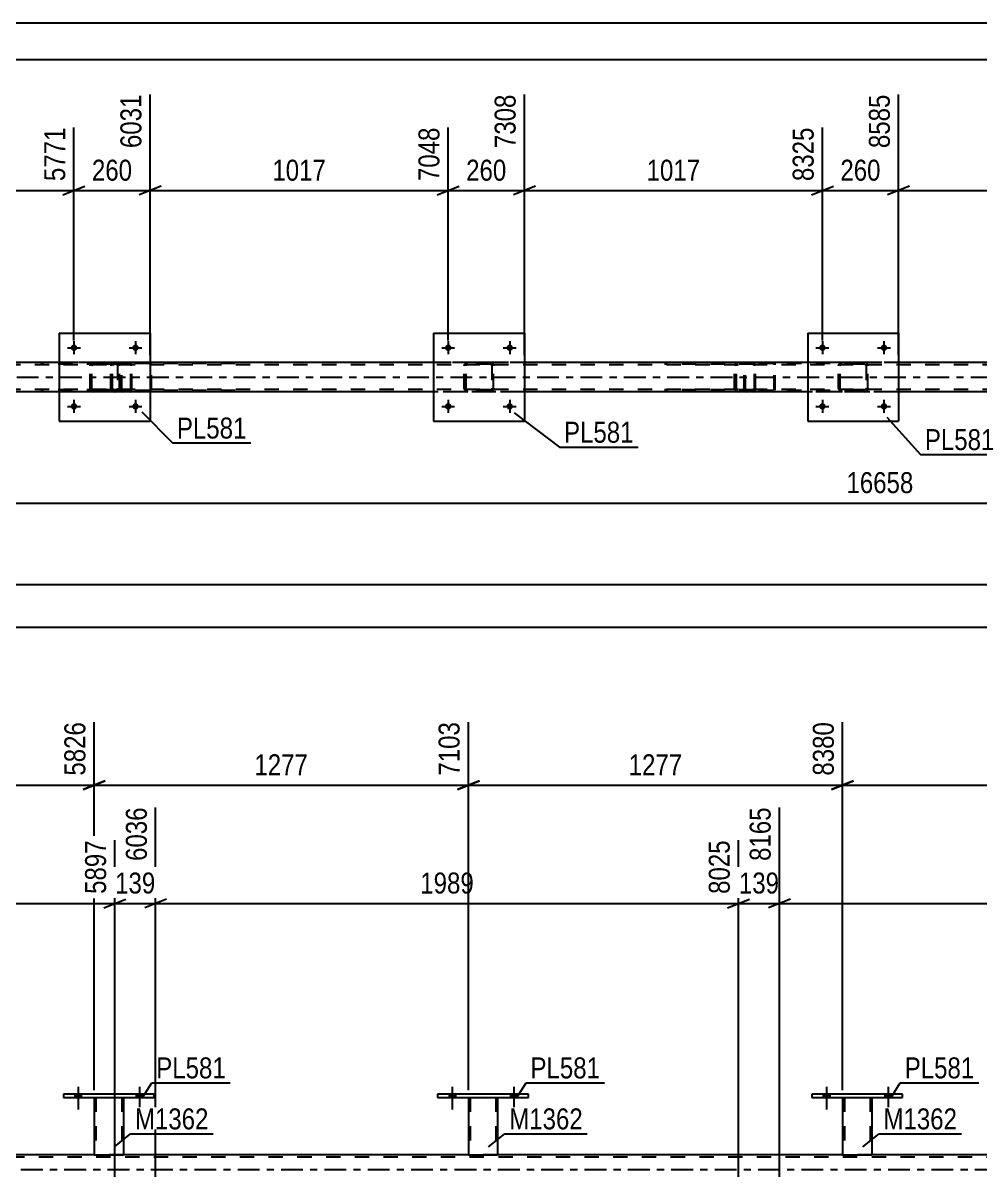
# Model space of a CAD drawing. Header units: millimetres. Extents: x 0 to 841, y 0 to 594.
# Drawn here: x 272.7 to 403.3, y 436.5 to 594 of the extents above; entities that cross this region are included whole.
import ezdxf

# ---------------------------------------------------------------- set-up
doc = ezdxf.new("R2010")
doc.units = ezdxf.units.MM
doc.linetypes.add('DXK_LINE_DOT2', pattern=[3.9198, 1.9599, -1.9599])
doc.linetypes.add('DXK_LINE_DOT3', pattern=[5.9187, 2.979, -0.9799, 0.9799, -0.9799])
doc.styles.add('Arial Narrow', font='ARIALN.TTF', dxfattribs={"height": 0.2})

# ---------------------------------------------------------------- blocks, each defined once
blk = doc.blocks.new('Unknown-318887466-1133')
at = {"color": 5, "linetype": 'Continuous'}
for p, q in [((841, 594), (0, 594)), ((836, 589), (5, 589))]:
    blk.add_line(p, q, dxfattribs=at)
blk = doc.blocks.new('Part-318887466-5553 - 5449')
at = {"color": 7, "linetype": 'DXK_LINE_DOT2'}
for p, q in [((332.95, 547.21), (332.98, 547.4)), ((332.98, 547.4), (332.95, 547.21)), ((332.95, 544.17), (332.95, 547.21)), ((333.19, 547.21), (333.2, 547.3)), ((333.19, 544.17), (333.19, 547.21)), ((333.2, 547.3), (333.26, 547.38)), ((333.24, 547.66), (333.43, 547.69)), ((333.43, 547.69), (333.24, 547.66)), ((333.26, 547.38), (333.33, 547.43)), ((333.33, 547.43), (333.43, 547.45)), ((336.47, 547.69), (333.43, 547.69)), ((336.47, 547.45), (333.43, 547.45)), ((336.47, 547.69), (336.65, 547.66)), ((336.65, 547.66), (336.47, 547.69)), ((336.47, 547.45), (336.56, 547.43)), ((336.56, 547.43), (336.64, 547.38)), ((336.64, 547.38), (336.69, 547.3)), ((336.69, 547.3), (336.71, 547.21)), ((336.71, 547.21), (336.71, 544.17)), ((336.91, 547.4), (336.95, 547.21)), ((336.95, 547.21), (336.91, 547.4)), ((336.95, 544.17), (336.95, 547.21)), ((332.98, 543.99), (332.95, 544.17)), ((332.95, 544.17), (332.98, 543.99)), ((333.2, 544.08), (333.19, 544.17)), ((333.26, 544), (333.2, 544.08)), ((333.43, 543.69), (333.24, 543.73)), ((333.24, 543.73), (333.43, 543.69)), ((333.33, 543.95), (333.26, 544)), ((333.43, 543.93), (333.33, 543.95)), ((336.47, 543.93), (333.43, 543.93)), ((336.47, 543.69), (333.43, 543.69)), ((336.56, 543.95), (336.47, 543.93)), ((336.65, 543.73), (336.47, 543.69)), ((336.47, 543.69), (336.65, 543.73)), ((336.64, 544), (336.56, 543.95)), ((336.69, 544.08), (336.64, 544)), ((336.71, 544.17), (336.69, 544.08)), ((336.95, 544.17), (336.91, 543.99)), ((336.91, 543.99), (336.95, 544.17))]:
    blk.add_line(p, q, dxfattribs=at)
at = {"color": 7, "linetype": 'DXK_LINE_DOT3'}
blk.add_line((334.95, 545.69), (334.95, 545.69), dxfattribs=at)
at = {"color": 7, "linetype": 'DXK_LINE_DOT2'}
for centre, start, end in [((333.43, 547.21), 112.5, 157.5), ((333.43, 547.21), 112.5, 157.5), ((336.47, 547.21), 22.5, 67.5), ((336.47, 547.21), 22.5, 67.5), ((333.43, 544.17), 202.5, 247.5), ((333.43, 544.17), 202.5, 247.5), ((336.47, 544.17), 292.5, 337.5), ((336.47, 544.17), 292.5, 337.5)]:
    blk.add_arc(centre, 0.48, start, end, dxfattribs=at)
blk = doc.blocks.new('Part-318887466-5558 - 5449')
at = {"color": 2, "linetype": 'Continuous'}
for p, q in [((379.83, 551.69), (379.83, 539.69)), ((379.83, 551.69), (392.23, 551.69)), ((392.23, 551.69), (392.23, 539.69)), ((379.83, 539.69), (392.23, 539.69))]:
    blk.add_line(p, q, dxfattribs=at)
blk = doc.blocks.new('Part-318887466-5559 - 5449')
at = {"color": 7, "linetype": 'DXK_LINE_DOT2'}
for p, q in [((384.03, 547.21), (384.06, 547.4)), ((384.06, 547.4), (384.03, 547.21)), ((384.03, 544.17), (384.03, 547.21)), ((384.27, 547.21), (384.29, 547.3)), ((384.27, 544.17), (384.27, 547.21)), ((384.29, 547.3), (384.34, 547.38)), ((384.32, 547.66), (384.51, 547.69)), ((384.51, 547.69), (384.32, 547.66)), ((384.34, 547.38), (384.42, 547.43)), ((384.42, 547.43), (384.51, 547.45)), ((387.55, 547.69), (384.51, 547.69)), ((387.55, 547.45), (384.51, 547.45)), ((387.55, 547.69), (387.73, 547.66)), ((387.73, 547.66), (387.55, 547.69)), ((387.55, 547.45), (387.64, 547.43)), ((387.64, 547.43), (387.72, 547.38)), ((387.72, 547.38), (387.77, 547.3)), ((387.77, 547.3), (387.79, 547.21)), ((387.79, 547.21), (387.79, 544.17)), ((387.99, 547.4), (388.03, 547.21)), ((388.03, 547.21), (387.99, 547.4)), ((388.03, 544.17), (388.03, 547.21)), ((384.06, 543.99), (384.03, 544.17)), ((384.03, 544.17), (384.06, 543.99)), ((384.29, 544.08), (384.27, 544.17)), ((384.34, 544), (384.29, 544.08)), ((384.51, 543.69), (384.32, 543.73)), ((384.32, 543.73), (384.51, 543.69)), ((384.42, 543.95), (384.34, 544)), ((384.51, 543.93), (384.42, 543.95)), ((387.55, 543.93), (384.51, 543.93)), ((387.55, 543.69), (384.51, 543.69)), ((387.64, 543.95), (387.55, 543.93)), ((387.73, 543.73), (387.55, 543.69)), ((387.55, 543.69), (387.73, 543.73)), ((387.72, 544), (387.64, 543.95)), ((387.77, 544.08), (387.72, 544)), ((387.79, 544.17), (387.77, 544.08)), ((388.03, 544.17), (387.99, 543.99)), ((387.99, 543.99), (388.03, 544.17))]:
    blk.add_line(p, q, dxfattribs=at)
at = {"color": 7, "linetype": 'DXK_LINE_DOT3'}
blk.add_line((386.03, 545.69), (386.03, 545.69), dxfattribs=at)
at = {"color": 7, "linetype": 'DXK_LINE_DOT2'}
for centre, start, end in [((384.51, 547.21), 112.5, 157.5), ((384.51, 547.21), 112.5, 157.5), ((387.55, 547.21), 22.5, 67.5), ((387.55, 547.21), 22.5, 67.5), ((384.51, 544.17), 202.5, 247.5), ((384.51, 544.17), 202.5, 247.5), ((387.55, 544.17), 292.5, 337.5), ((387.55, 544.17), 292.5, 337.5)]:
    blk.add_arc(centre, 0.48, start, end, dxfattribs=at)
blk = doc.blocks.new('Bolt-318887466-5498 - 5449')
at = {"linetype": 'Continuous'}
for points in [[(280.11, 549.69, -1), (279.23, 549.69, -1)], [(288.51, 549.69, -1), (287.63, 549.69, -1)]]:
    blk.add_hatch(color=1, dxfattribs=at).paths.add_polyline_path(points)
at = {"color": 1, "linetype": 'Continuous'}
for p, q in [((278.79, 549.69), (280.55, 549.69)), ((279.67, 550.57), (279.67, 548.81)), ((287.19, 549.69), (288.95, 549.69)), ((288.07, 550.57), (288.07, 548.81))]:
    blk.add_line(p, q, dxfattribs=at)
blk = doc.blocks.new('Bolt-318887466-5499 - 5449')
at = {"linetype": 'Continuous'}
for points in [[(280.11, 541.69, -1), (279.23, 541.69, -1)], [(288.51, 541.69, -1), (287.63, 541.69, -1)]]:
    blk.add_hatch(color=1, dxfattribs=at).paths.add_polyline_path(points)
at = {"color": 1, "linetype": 'Continuous'}
for p, q in [((278.79, 541.69), (280.55, 541.69)), ((279.67, 542.57), (279.67, 540.81)), ((287.19, 541.69), (288.95, 541.69)), ((288.07, 542.57), (288.07, 540.81))]:
    blk.add_line(p, q, dxfattribs=at)
blk = doc.blocks.new('Bolt-318887466-5500 - 5449')
at = {"linetype": 'Continuous'}
for points in [[(331.19, 549.69, -1), (330.31, 549.69, -1)], [(339.59, 549.69, -1), (338.71, 549.69, -1)]]:
    blk.add_hatch(color=1, dxfattribs=at).paths.add_polyline_path(points)
at = {"color": 1, "linetype": 'Continuous'}
for p, q in [((329.87, 549.69), (331.63, 549.69)), ((330.75, 550.57), (330.75, 548.81)), ((338.27, 549.69), (340.03, 549.69)), ((339.15, 550.57), (339.15, 548.81))]:
    blk.add_line(p, q, dxfattribs=at)
blk = doc.blocks.new('Bolt-318887466-5501 - 5449')
at = {"linetype": 'Continuous'}
for points in [[(331.19, 541.69, -1), (330.31, 541.69, -1)], [(339.59, 541.69, -1), (338.71, 541.69, -1)]]:
    blk.add_hatch(color=1, dxfattribs=at).paths.add_polyline_path(points)
at = {"color": 1, "linetype": 'Continuous'}
for p, q in [((329.87, 541.69), (331.63, 541.69)), ((330.75, 542.57), (330.75, 540.81)), ((338.27, 541.69), (340.03, 541.69)), ((339.15, 542.57), (339.15, 540.81))]:
    blk.add_line(p, q, dxfattribs=at)
blk = doc.blocks.new('Bolt-318887466-5502 - 5449')
at = {"linetype": 'Continuous'}
for points in [[(382.27, 549.69, -1), (381.39, 549.69, -1)], [(390.67, 549.69, -1), (389.79, 549.69, -1)]]:
    blk.add_hatch(color=1, dxfattribs=at).paths.add_polyline_path(points)
at = {"color": 1, "linetype": 'Continuous'}
for p, q in [((380.95, 549.69), (382.71, 549.69)), ((381.83, 550.57), (381.83, 548.81)), ((389.35, 549.69), (391.11, 549.69)), ((390.23, 550.57), (390.23, 548.81))]:
    blk.add_line(p, q, dxfattribs=at)
blk = doc.blocks.new('Bolt-318887466-5503 - 5449')
at = {"linetype": 'Continuous'}
for points in [[(382.27, 541.69, -1), (381.39, 541.69, -1)], [(390.67, 541.69, -1), (389.79, 541.69, -1)]]:
    blk.add_hatch(color=1, dxfattribs=at).paths.add_polyline_path(points)
at = {"color": 1, "linetype": 'Continuous'}
for p, q in [((380.95, 541.69), (382.71, 541.69)), ((381.83, 542.57), (381.83, 540.81)), ((389.35, 541.69), (391.11, 541.69)), ((390.23, 542.57), (390.23, 540.81))]:
    blk.add_line(p, q, dxfattribs=at)
blk = doc.blocks.new('Part-318887466-5546 - 5449')
at = {"color": 2, "linetype": 'Continuous'}
for p, q in [((277.67, 551.69), (277.67, 539.69)), ((277.67, 551.69), (290.07, 551.69)), ((290.07, 551.69), (290.07, 539.69)), ((277.67, 539.69), (290.07, 539.69))]:
    blk.add_line(p, q, dxfattribs=at)
blk = doc.blocks.new('Part-318887466-5547 - 5449')
at = {"color": 7, "linetype": 'DXK_LINE_DOT2'}
for p, q in [((281.87, 547.21), (281.9, 547.4)), ((281.9, 547.4), (281.87, 547.21)), ((281.87, 544.17), (281.87, 547.21)), ((282.11, 547.21), (282.12, 547.3)), ((282.11, 544.17), (282.11, 547.21)), ((282.12, 547.3), (282.18, 547.38)), ((282.16, 547.66), (282.35, 547.69)), ((282.35, 547.69), (282.16, 547.66)), ((282.18, 547.38), (282.25, 547.43)), ((282.25, 547.43), (282.35, 547.45)), ((285.39, 547.69), (282.35, 547.69)), ((285.39, 547.45), (282.35, 547.45)), ((285.39, 547.69), (285.57, 547.66)), ((285.57, 547.66), (285.39, 547.69)), ((285.39, 547.45), (285.48, 547.43)), ((285.48, 547.43), (285.56, 547.38)), ((285.56, 547.38), (285.61, 547.3)), ((285.61, 547.3), (285.63, 547.21)), ((285.63, 547.21), (285.63, 544.17)), ((285.83, 547.4), (285.87, 547.21)), ((285.87, 547.21), (285.83, 547.4)), ((285.87, 544.17), (285.87, 547.21)), ((281.9, 543.99), (281.87, 544.17)), ((281.87, 544.17), (281.9, 543.99)), ((282.12, 544.08), (282.11, 544.17)), ((282.18, 544), (282.12, 544.08)), ((282.35, 543.69), (282.16, 543.73)), ((282.16, 543.73), (282.35, 543.69)), ((282.25, 543.95), (282.18, 544)), ((282.35, 543.93), (282.25, 543.95)), ((285.39, 543.93), (282.35, 543.93)), ((285.39, 543.69), (282.35, 543.69)), ((285.48, 543.95), (285.39, 543.93)), ((285.57, 543.73), (285.39, 543.69)), ((285.39, 543.69), (285.57, 543.73)), ((285.56, 544), (285.48, 543.95)), ((285.61, 544.08), (285.56, 544)), ((285.63, 544.17), (285.61, 544.08)), ((285.87, 544.17), (285.83, 543.99)), ((285.83, 543.99), (285.87, 544.17))]:
    blk.add_line(p, q, dxfattribs=at)
at = {"color": 7, "linetype": 'DXK_LINE_DOT3'}
blk.add_line((283.87, 545.69), (283.87, 545.69), dxfattribs=at)
at = {"color": 7, "linetype": 'DXK_LINE_DOT2'}
for centre, start, end in [((282.35, 547.21), 112.5, 157.5), ((282.35, 547.21), 112.5, 157.5), ((285.39, 547.21), 22.5, 67.5), ((285.39, 547.21), 22.5, 67.5), ((282.35, 544.17), 202.5, 247.5), ((282.35, 544.17), 202.5, 247.5), ((285.39, 544.17), 292.5, 337.5), ((285.39, 544.17), 292.5, 337.5)]:
    blk.add_arc(centre, 0.48, start, end, dxfattribs=at)
blk = doc.blocks.new('Part-318887466-5552 - 5449')
at = {"color": 2, "linetype": 'Continuous'}
for p, q in [((328.75, 551.69), (328.75, 539.69)), ((328.75, 551.69), (341.15, 551.69)), ((341.15, 551.69), (341.15, 539.69)), ((328.75, 539.69), (341.15, 539.69))]:
    blk.add_line(p, q, dxfattribs=at)
blk = doc.blocks.new('Part-318887466-5603 - 5449')
at = {"color": 7, "linetype": 'DXK_LINE_DOT2'}
for p, q in [((371.17, 547.49), (371.15, 547.37)), ((371.15, 544.01), (371.15, 547.37)), ((371.32, 547.37), (371.33, 547.43)), ((371.32, 544.01), (371.32, 547.37)), ((371.33, 547.43), (371.37, 547.49)), ((371.49, 547.69), (371.36, 547.67)), ((371.37, 547.49), (371.42, 547.52)), ((371.42, 547.52), (371.49, 547.53)), ((386.82, 547.69), (371.49, 547.69)), ((386.82, 547.53), (371.49, 547.53)), ((375.19, 547.67), (375.06, 547.69)), ((375.06, 547.53), (375.13, 547.52)), ((375.13, 547.52), (375.15, 547.5)), ((375.15, 547.5), (375.18, 547.49)), ((375.18, 547.49), (375.22, 547.43)), ((375.22, 547.43), (375.23, 547.37)), ((375.23, 544.01), (375.23, 547.37)), ((375.4, 547.37), (375.38, 547.49)), ((375.4, 544.01), (375.4, 547.37)), ((371.15, 544.01), (371.17, 543.89)), ((371.33, 543.95), (371.32, 544.01)), ((371.37, 543.9), (371.33, 543.95)), ((371.36, 543.72), (371.49, 543.69)), ((371.42, 543.86), (371.37, 543.9)), ((371.49, 543.85), (371.42, 543.86)), ((386.82, 543.85), (371.49, 543.85)), ((386.82, 543.69), (371.49, 543.69)), ((375.06, 543.85), (375.13, 543.86)), ((375.06, 543.69), (375.19, 543.72)), ((375.13, 543.86), (375.15, 543.88)), ((375.15, 543.88), (375.18, 543.9)), ((375.22, 543.95), (375.18, 543.9)), ((375.23, 544.01), (375.22, 543.95)), ((375.38, 543.89), (375.4, 544.01))]:
    blk.add_line(p, q, dxfattribs=at)
for centre, start, end in [((371.47, 547.36), 110.7583, 155.68), ((375.07, 547.36), 24.32, 69.2417), ((371.47, 544.03), 204.32, 249.2417)]:
    blk.add_arc(centre, 0.331, start, end, dxfattribs=at)
blk = doc.blocks.new('Part-318887466-5604 - 5449')
at = {"color": 7, "linetype": 'DXK_LINE_DOT2'}
for p, q in [((372.42, 547.69), (360.27, 547.69)), ((372.42, 547.45), (360.27, 547.45)), ((369.85, 547.3), (369.83, 547.21)), ((369.83, 544.17), (369.83, 547.21)), ((369.87, 547.4), (369.85, 547.3)), ((370.08, 547.21), (370.1, 547.3)), ((370.08, 544.17), (370.08, 547.21)), ((370.1, 547.3), (370.15, 547.38)), ((370.33, 547.69), (370.14, 547.66)), ((370.15, 547.38), (370.23, 547.43)), ((370.23, 547.43), (370.33, 547.45)), ((371.15, 547.45), (371.15, 547.69)), ((372.53, 547.66), (372.42, 547.69)), ((372.42, 547.45), (372.47, 547.43)), ((372.47, 547.43), (372.52, 547.38)), ((372.52, 547.38), (372.55, 547.3)), ((372.61, 547.55), (372.53, 547.66)), ((372.55, 547.3), (372.56, 547.21)), ((372.56, 544.17), (372.56, 547.21)), ((372.67, 547.4), (372.61, 547.55)), ((372.69, 547.21), (372.67, 547.4)), ((372.69, 544.17), (372.69, 547.21)), ((372.42, 543.93), (360.27, 543.93)), ((372.42, 543.69), (360.27, 543.69)), ((369.83, 544.17), (369.85, 544.09)), ((369.85, 544.09), (369.87, 543.99)), ((370.1, 544.08), (370.08, 544.17)), ((370.15, 544), (370.1, 544.08)), ((370.14, 543.73), (370.33, 543.69)), ((370.23, 543.95), (370.15, 544)), ((370.33, 543.93), (370.23, 543.95)), ((371.15, 543.69), (371.15, 543.93)), ((372.47, 543.95), (372.42, 543.93)), ((372.42, 543.69), (372.53, 543.73)), ((372.52, 544), (372.47, 543.95)), ((372.55, 544.08), (372.52, 544)), ((372.53, 543.73), (372.61, 543.83)), ((372.56, 544.17), (372.55, 544.08)), ((372.61, 543.83), (372.63, 543.86)), ((372.63, 543.86), (372.67, 543.99)), ((372.67, 543.99), (372.69, 544.17))]:
    blk.add_line(p, q, dxfattribs=at)
for centre, start, end in [((370.32, 547.2), 111.1941, 156.1506), ((370.32, 544.19), 203.8494, 248.8059)]:
    blk.add_arc(centre, 0.492, start, end, dxfattribs=at)
blk = doc.blocks.new('Part-318887466-5624 - 5449')
at = {"color": 7, "linetype": 'DXK_LINE_DOT2'}
for p, q in [((287.29, 547.69), (275.13, 547.69)), ((287.29, 547.45), (275.13, 547.45)), ((284.72, 547.35), (284.69, 547.21)), ((284.69, 544.17), (284.69, 547.21)), ((284.73, 547.4), (284.72, 547.35)), ((284.95, 547.21), (284.96, 547.3)), ((284.95, 544.17), (284.95, 547.21)), ((284.96, 547.3), (285.02, 547.38)), ((285.2, 547.69), (285, 547.66)), ((285.02, 547.38), (285.1, 547.43)), ((285.1, 547.43), (285.2, 547.45)), ((286.01, 547.69), (286.01, 547.45)), ((287.39, 547.66), (287.29, 547.69)), ((287.29, 547.45), (287.34, 547.43)), ((287.34, 547.43), (287.38, 547.38)), ((287.38, 547.38), (287.41, 547.3)), ((287.48, 547.55), (287.39, 547.66)), ((287.41, 547.3), (287.42, 547.21)), ((287.42, 544.17), (287.42, 547.21)), ((287.54, 547.4), (287.48, 547.55)), ((287.56, 547.21), (287.54, 547.4)), ((287.56, 544.17), (287.56, 547.21)), ((287.29, 543.93), (275.13, 543.93)), ((287.29, 543.69), (275.13, 543.69)), ((284.69, 544.17), (284.71, 544.09)), ((284.71, 544.09), (284.73, 543.99)), ((284.96, 544.08), (284.95, 544.17)), ((285.02, 544), (284.96, 544.08)), ((285, 543.73), (285.2, 543.69)), ((285.1, 543.95), (285.02, 544)), ((285.2, 543.93), (285.1, 543.95)), ((286.01, 543.69), (286.01, 543.93)), ((287.34, 543.95), (287.29, 543.93)), ((287.29, 543.69), (287.39, 543.73)), ((287.38, 544), (287.34, 543.95)), ((287.41, 544.08), (287.38, 544)), ((287.39, 543.73), (287.48, 543.83)), ((287.42, 544.17), (287.41, 544.08)), ((287.48, 543.83), (287.49, 543.86)), ((287.49, 543.86), (287.54, 543.99)), ((287.54, 543.99), (287.56, 544.17))]:
    blk.add_line(p, q, dxfattribs=at)
for centre, start, end in [((285.18, 547.2), 111.1941, 156.1506), ((285.18, 544.19), 203.8494, 248.8059)]:
    blk.add_arc(centre, 0.492, start, end, dxfattribs=at)
blk = doc.blocks.new('Part-318887466-5625 - 5449')
at = {"color": 7, "linetype": 'DXK_LINE_DOT2'}
for p, q in [((286.04, 547.49), (286.01, 547.37)), ((286.01, 544.01), (286.01, 547.37)), ((286.18, 547.37), (286.19, 547.43)), ((286.18, 544.01), (286.18, 547.37)), ((286.19, 547.43), (286.23, 547.49)), ((286.35, 547.69), (286.22, 547.67)), ((286.23, 547.49), (286.29, 547.52)), ((286.29, 547.52), (286.35, 547.53)), ((301.68, 547.69), (286.35, 547.69)), ((301.68, 547.53), (286.35, 547.53)), ((290.06, 547.67), (289.93, 547.69)), ((289.93, 547.53), (289.99, 547.52)), ((289.99, 547.52), (290.05, 547.49)), ((290.05, 547.49), (290.09, 547.43)), ((290.09, 547.43), (290.1, 547.37)), ((290.1, 544.01), (290.1, 547.37)), ((290.27, 547.37), (290.24, 547.49)), ((290.27, 544.01), (290.27, 547.37)), ((286.01, 544.01), (286.04, 543.89)), ((286.19, 543.95), (286.18, 544.01)), ((286.23, 543.9), (286.19, 543.95)), ((286.22, 543.72), (286.35, 543.69)), ((286.29, 543.86), (286.23, 543.9)), ((286.35, 543.85), (286.29, 543.86)), ((301.68, 543.85), (286.35, 543.85)), ((301.68, 543.69), (286.35, 543.69)), ((289.99, 543.86), (289.93, 543.85)), ((289.93, 543.69), (290.06, 543.72)), ((290.05, 543.9), (289.99, 543.86)), ((290.09, 543.95), (290.05, 543.9)), ((290.1, 544.01), (290.09, 543.95)), ((290.24, 543.89), (290.27, 544.01))]:
    blk.add_line(p, q, dxfattribs=at)
for centre, start, end in [((286.34, 547.36), 110.7583, 155.68), ((289.94, 547.36), 24.32, 69.2417), ((286.34, 544.03), 204.32, 249.2417)]:
    blk.add_arc(centre, 0.331, start, end, dxfattribs=at)
blk = doc.blocks.new('Part-318887466-5688 - 5449')
at = {"color": 7, "linetype": 'DXK_LINE_DOT2'}
for p, q in [((770.18, 547.37), (106.14, 547.37)), ((770.18, 547.69), (124.42, 547.69)), ((290.07, 547.69), (277.67, 547.69)), ((341.15, 547.69), (328.75, 547.69)), ((392.23, 547.69), (379.83, 547.69)), ((770.18, 544.01), (106.14, 544.01)), ((767.11, 543.69), (106.14, 543.69)), ((290.07, 543.69), (277.67, 543.69)), ((341.15, 543.69), (328.75, 543.69)), ((392.23, 543.69), (379.83, 543.69))]:
    blk.add_line(p, q, dxfattribs=at)
at = {"color": 2, "linetype": 'Continuous'}
for p, q in [((277.67, 547.69), (238.99, 547.69)), ((328.75, 547.69), (290.07, 547.69)), ((379.83, 547.69), (341.15, 547.69)), ((430.91, 547.69), (392.23, 547.69)), ((277.67, 543.69), (238.99, 543.69)), ((328.75, 543.69), (290.07, 543.69)), ((379.83, 543.69), (341.15, 543.69)), ((430.91, 543.69), (392.23, 543.69))]:
    blk.add_line(p, q, dxfattribs=at)
at = {"color": 7, "linetype": 'DXK_LINE_DOT3'}
blk.add_line((106.14, 545.69), (770.18, 545.69), dxfattribs=at)
blk = doc.blocks.new('Part-318887466-3728 - 3642')
at = {"color": 7, "linetype": 'DXK_LINE_DOT2'}
for p, q in [((384.58, 447.38), (388.58, 447.38)), ((384.58, 447.37), (384.58, 447.38)), ((384.58, 447.38), (384.58, 447.37)), ((384.82, 447.38), (384.82, 439.53)), ((388.34, 447.38), (388.34, 439.53)), ((388.58, 447.38), (388.58, 447.37)), ((388.58, 447.37), (388.58, 447.38)), ((388.28, 439.53), (388.32, 439.53)), ((388.28, 439.53), (388.32, 439.53)), ((388.32, 439.53), (388.34, 439.53)), ((388.32, 439.53), (388.34, 439.53))]:
    blk.add_line(p, q, dxfattribs=at)
at = {"color": 2, "linetype": 'Continuous'}
for p, q in [((384.58, 447.37), (384.58, 439.53)), ((388.58, 447.37), (388.58, 439.53)), ((384.58, 439.53), (388.58, 439.53))]:
    blk.add_line(p, q, dxfattribs=at)
blk = doc.blocks.new('Part-318887466-3733 - 3642')
at = {"color": 2, "linetype": 'Continuous'}
for p, q in [((380.38, 447.85), (380.38, 447.37)), ((392.78, 447.85), (380.38, 447.85)), ((380.38, 447.37), (392.78, 447.37)), ((392.78, 447.37), (392.78, 447.85))]:
    blk.add_line(p, q, dxfattribs=at)
blk = doc.blocks.new('Bolt-318887466-3802 - 3642')
at = {"linetype": 'Continuous'}
for points in [[(279.78, 447.37), (280.66, 447.37), (280.66, 447.85), (279.78, 447.85)], [(288.18, 447.37), (289.06, 447.37), (289.06, 447.85), (288.18, 447.85)]]:
    blk.add_hatch(color=1, dxfattribs=at).paths.add_polyline_path(points)
at = {"color": 1, "linetype": 'Continuous'}
for p, q in [((280.22, 448.85), (280.22, 445.73)), ((288.62, 448.85), (288.62, 445.73)), ((279.78, 447.85), (279.78, 447.37)), ((280.66, 447.85), (280.66, 447.37)), ((288.18, 447.85), (288.18, 447.37)), ((289.06, 447.85), (289.06, 447.37))]:
    blk.add_line(p, q, dxfattribs=at)
blk = doc.blocks.new('Part-318887466-3738 - 3642')
at = {"color": 7, "linetype": 'DXK_LINE_DOT2'}
for p, q in [((333.5, 447.38), (337.5, 447.38)), ((333.5, 447.37), (333.5, 447.38)), ((333.5, 447.38), (333.5, 447.37)), ((333.74, 447.38), (333.74, 439.53)), ((337.26, 447.38), (337.26, 439.53)), ((337.5, 447.38), (337.5, 447.37)), ((337.5, 447.37), (337.5, 447.38)), ((337.2, 439.53), (337.24, 439.53)), ((337.2, 439.53), (337.24, 439.53)), ((337.24, 439.53), (337.26, 439.53)), ((337.24, 439.53), (337.26, 439.53))]:
    blk.add_line(p, q, dxfattribs=at)
at = {"color": 2, "linetype": 'Continuous'}
for p, q in [((333.5, 447.37), (333.5, 439.53)), ((337.5, 447.37), (337.5, 439.53)), ((333.5, 439.53), (337.5, 439.53))]:
    blk.add_line(p, q, dxfattribs=at)
blk = doc.blocks.new('Bolt-318887466-3803 - 3642')
at = {"linetype": 'Continuous'}
for points in [[(279.78, 447.37), (280.66, 447.37), (280.66, 447.85), (279.78, 447.85)], [(288.18, 447.37), (289.06, 447.37), (289.06, 447.85), (288.18, 447.85)]]:
    blk.add_hatch(color=1, dxfattribs=at).paths.add_polyline_path(points)
at = {"color": 1, "linetype": 'Continuous'}
for p, q in [((280.22, 448.85), (280.22, 445.73)), ((288.62, 448.85), (288.62, 445.73)), ((279.78, 447.85), (279.78, 447.37)), ((280.66, 447.85), (280.66, 447.37)), ((288.18, 447.85), (288.18, 447.37)), ((289.06, 447.85), (289.06, 447.37))]:
    blk.add_line(p, q, dxfattribs=at)
blk = doc.blocks.new('Part-318887466-3743 - 3642')
at = {"color": 2, "linetype": 'Continuous'}
for p, q in [((329.3, 447.85), (329.3, 447.37)), ((341.7, 447.85), (329.3, 447.85)), ((329.3, 447.37), (341.7, 447.37)), ((341.7, 447.37), (341.7, 447.85))]:
    blk.add_line(p, q, dxfattribs=at)
blk = doc.blocks.new('Part-318887466-3748 - 3642')
at = {"color": 7, "linetype": 'DXK_LINE_DOT2'}
for p, q in [((282.42, 447.38), (286.42, 447.38)), ((282.42, 447.37), (282.42, 447.38)), ((282.42, 447.38), (282.42, 447.37)), ((282.66, 447.38), (282.66, 439.53)), ((286.18, 447.38), (286.18, 439.53)), ((286.42, 447.38), (286.42, 447.37)), ((286.42, 447.37), (286.42, 447.38)), ((286.12, 439.53), (286.16, 439.53)), ((286.12, 439.53), (286.16, 439.53)), ((286.16, 439.53), (286.18, 439.53)), ((286.16, 439.53), (286.18, 439.53))]:
    blk.add_line(p, q, dxfattribs=at)
at = {"color": 2, "linetype": 'Continuous'}
for p, q in [((282.42, 447.37), (282.42, 439.53)), ((286.42, 447.37), (286.42, 439.53)), ((282.42, 439.53), (286.42, 439.53))]:
    blk.add_line(p, q, dxfattribs=at)
blk = doc.blocks.new('Bolt-318887466-3799 - 3642')
at = {"linetype": 'Continuous'}
for points in [[(381.94, 447.37), (382.82, 447.37), (382.82, 447.85), (381.94, 447.85)], [(390.34, 447.37), (391.22, 447.37), (391.22, 447.85), (390.34, 447.85)]]:
    blk.add_hatch(color=1, dxfattribs=at).paths.add_polyline_path(points)
at = {"color": 1, "linetype": 'Continuous'}
for p, q in [((382.38, 448.85), (382.38, 445.73)), ((390.78, 448.85), (390.78, 445.73)), ((381.94, 447.85), (381.94, 447.37)), ((382.82, 447.85), (382.82, 447.37)), ((390.34, 447.85), (390.34, 447.37)), ((391.22, 447.85), (391.22, 447.37))]:
    blk.add_line(p, q, dxfattribs=at)
blk = doc.blocks.new('Bolt-318887466-3800 - 3642')
at = {"linetype": 'Continuous'}
for points in [[(330.86, 447.37), (331.74, 447.37), (331.74, 447.85), (330.86, 447.85)], [(339.26, 447.37), (340.14, 447.37), (340.14, 447.85), (339.26, 447.85)]]:
    blk.add_hatch(color=1, dxfattribs=at).paths.add_polyline_path(points)
at = {"color": 1, "linetype": 'Continuous'}
for p, q in [((331.3, 448.85), (331.3, 445.73)), ((339.7, 448.85), (339.7, 445.73)), ((330.86, 447.85), (330.86, 447.37)), ((331.74, 447.85), (331.74, 447.37)), ((339.26, 447.85), (339.26, 447.37)), ((340.14, 447.85), (340.14, 447.37))]:
    blk.add_line(p, q, dxfattribs=at)
blk = doc.blocks.new('Bolt-318887466-3801 - 3642')
at = {"linetype": 'Continuous'}
for points in [[(330.86, 447.37), (331.74, 447.37), (331.74, 447.85), (330.86, 447.85)], [(339.26, 447.37), (340.14, 447.37), (340.14, 447.85), (339.26, 447.85)]]:
    blk.add_hatch(color=1, dxfattribs=at).paths.add_polyline_path(points)
at = {"color": 1, "linetype": 'Continuous'}
for p, q in [((331.3, 448.85), (331.3, 445.73)), ((339.7, 448.85), (339.7, 445.73)), ((330.86, 447.85), (330.86, 447.37)), ((331.74, 447.85), (331.74, 447.37)), ((339.26, 447.85), (339.26, 447.37)), ((340.14, 447.85), (340.14, 447.37))]:
    blk.add_line(p, q, dxfattribs=at)
blk = doc.blocks.new('Bolt-318887466-3810 - 3642')
at = {"linetype": 'Continuous'}
for points in [[(381.94, 447.37), (382.82, 447.37), (382.82, 447.85), (381.94, 447.85)], [(390.34, 447.37), (391.22, 447.37), (391.22, 447.85), (390.34, 447.85)]]:
    blk.add_hatch(color=1, dxfattribs=at).paths.add_polyline_path(points)
at = {"color": 1, "linetype": 'Continuous'}
for p, q in [((382.38, 448.85), (382.38, 445.73)), ((390.78, 448.85), (390.78, 445.73)), ((381.94, 447.85), (381.94, 447.37)), ((382.82, 447.85), (382.82, 447.37)), ((390.34, 447.85), (390.34, 447.37)), ((391.22, 447.85), (391.22, 447.37))]:
    blk.add_line(p, q, dxfattribs=at)
blk = doc.blocks.new('Part-318887466-3821 - 3642')
at = {"color": 2, "linetype": 'Continuous'}
for p, q in [((278.22, 447.85), (278.22, 447.37)), ((290.62, 447.85), (278.22, 447.85)), ((278.22, 447.37), (290.62, 447.37)), ((290.62, 447.37), (290.62, 447.85))]:
    blk.add_line(p, q, dxfattribs=at)
blk = doc.blocks.new('Part-318887466-4073 - 3642')
at = {"color": 2, "linetype": 'Continuous'}
for p, q in [((282.42, 439.53), (235.34, 439.53)), ((333.5, 439.53), (286.42, 439.53)), ((384.58, 439.53), (337.5, 439.53)), ((435.66, 439.53), (388.58, 439.53))]:
    blk.add_line(p, q, dxfattribs=at)
at = {"color": 7, "linetype": 'DXK_LINE_DOT2'}
for p, q in [((286.42, 439.53), (282.42, 439.53)), ((337.5, 439.53), (333.5, 439.53)), ((388.58, 439.53), (384.58, 439.53)), ((770.73, 439.21), (106.7, 439.21))]:
    blk.add_line(p, q, dxfattribs=at)
at = {"color": 7, "linetype": 'DXK_LINE_DOT3'}
blk.add_line((106.7, 437.53), (770.73, 437.53), dxfattribs=at)
blk = doc.blocks.new('StraightDimension-318887466-12667 - 5449')
at = {"color": 7, "linetype": 'Continuous'}
for p, q in [((392.23, 548.69), (392.23, 584.25)), ((381.83, 550.69), (381.83, 579.75)), ((380.33, 570.54), (383.33, 571.74)), ((393.73, 571.74), (390.73, 570.54)), ((381.83, 571.14), (392.23, 571.14))]:
    blk.add_line(p, q, dxfattribs=at)
at = {"color": 0}
blk.add_wipeout([(390.37, 571.89), (390.37, 576.09), (383.68, 576.09), (383.68, 571.89)], dxfattribs=at)
at = {"color": 3, "style": 'Arial Narrow'}
blk.add_text('260', height=2.863, dxfattribs=at).set_placement((384.28, 572.49))
at = {"color": 0, "linetype": 'Continuous'}
blk.add_wipeout([(391.63, 584.85), (387.43, 584.85), (387.43, 576.34), (391.63, 576.34)], dxfattribs=at)
at = {"color": 3, "linetype": 'Continuous', "style": 'Arial Narrow'}
blk.add_text('8585', height=2.863, rotation=90.0002, dxfattribs=at).set_placement((391.03, 576.94))
blk = doc.blocks.new('StraightDimension-318887466-6317 - 5449')
at = {"color": 7, "linetype": 'Continuous'}
blk.add_line((64.22, 517.39), (770.18, 517.39), dxfattribs=at)
blk = doc.blocks.new('StraightDimension-318887466-6338 - 5449')
at = {"color": 7, "linetype": 'Continuous'}
blk.add_line((63.58, 511.57), (770.82, 511.57), dxfattribs=at)
blk = doc.blocks.new('StraightDimension-318887466-6380 - 5449')
at = {"color": 7, "linetype": 'Continuous'}
blk.add_line((64.22, 528.5), (715.13, 528.5), dxfattribs=at)
at = {"color": 0}
blk.add_wipeout([(394.85, 529.25), (394.85, 533.45), (384.51, 533.45), (384.51, 529.25)], dxfattribs=at)
at = {"color": 3, "style": 'Arial Narrow'}
blk.add_text('16658', height=2.863, dxfattribs=at).set_placement((385.11, 529.85))
blk = doc.blocks.new('StraightDimension-318887466-12666 - 5449')
at = {"color": 7, "linetype": 'Continuous'}
for p, q in [((392.23, 548.69), (392.23, 584.25)), ((432.91, 550.69), (432.91, 579.75)), ((393.73, 571.74), (390.73, 570.54)), ((431.41, 570.54), (434.41, 571.74)), ((392.23, 571.14), (432.91, 571.14))]:
    blk.add_line(p, q, dxfattribs=at)
at = {"color": 0, "linetype": 'Continuous'}
blk.add_wipeout([(432.31, 580.35), (428.11, 580.35), (428.11, 571.84), (432.31, 571.84)], dxfattribs=at)
at = {"color": 0}
blk.add_wipeout([(416.82, 571.89), (416.82, 576.09), (408.31, 576.09), (408.31, 571.89)], dxfattribs=at)
at = {"color": 3, "linetype": 'Continuous', "style": 'Arial Narrow'}
blk.add_text('9602', height=2.863, rotation=90.0002, dxfattribs=at).set_placement((431.71, 572.44))
at = {"color": 3, "style": 'Arial Narrow'}
blk.add_text('1017', height=2.863, dxfattribs=at).set_placement((408.91, 572.49))
blk = doc.blocks.new('StraightDimension-318887466-12668 - 5449')
at = {"color": 7, "linetype": 'Continuous'}
for p, q in [((341.15, 548.69), (341.15, 584.25)), ((381.83, 550.69), (381.83, 579.75)), ((342.65, 571.74), (339.65, 570.54)), ((380.33, 570.54), (383.33, 571.74)), ((341.15, 571.14), (381.83, 571.14))]:
    blk.add_line(p, q, dxfattribs=at)
at = {"color": 0, "linetype": 'Continuous'}
blk.add_wipeout([(381.23, 580.35), (377.03, 580.35), (377.03, 571.84), (381.23, 571.84)], dxfattribs=at)
at = {"color": 0}
blk.add_wipeout([(365.74, 571.89), (365.74, 576.09), (357.23, 576.09), (357.23, 571.89)], dxfattribs=at)
at = {"color": 3, "linetype": 'Continuous', "style": 'Arial Narrow'}
blk.add_text('8325', height=2.863, rotation=90.0002, dxfattribs=at).set_placement((380.63, 572.44))
at = {"color": 3, "style": 'Arial Narrow'}
blk.add_text('1017', height=2.863, dxfattribs=at).set_placement((357.83, 572.49))
blk = doc.blocks.new('StraightDimension-318887466-12669 - 5449')
at = {"color": 7, "linetype": 'Continuous'}
for p, q in [((341.15, 548.69), (341.15, 584.25)), ((330.75, 550.69), (330.75, 579.75)), ((329.25, 570.54), (332.25, 571.74)), ((342.65, 571.74), (339.65, 570.54)), ((330.75, 571.14), (341.15, 571.14))]:
    blk.add_line(p, q, dxfattribs=at)
at = {"color": 0}
blk.add_wipeout([(339.29, 571.89), (339.29, 576.09), (332.6, 576.09), (332.6, 571.89)], dxfattribs=at)
at = {"color": 3, "style": 'Arial Narrow'}
blk.add_text('260', height=2.863, dxfattribs=at).set_placement((333.2, 572.49))
at = {"color": 0, "linetype": 'Continuous'}
blk.add_wipeout([(340.55, 584.85), (336.35, 584.85), (336.35, 576.34), (340.55, 576.34)], dxfattribs=at)
at = {"color": 3, "linetype": 'Continuous', "style": 'Arial Narrow'}
blk.add_text('7308', height=2.863, rotation=90.0002, dxfattribs=at).set_placement((339.95, 576.94))
blk = doc.blocks.new('StraightDimension-318887466-12670 - 5449')
at = {"color": 7, "linetype": 'Continuous'}
for p, q in [((290.07, 548.69), (290.07, 584.25)), ((330.75, 550.69), (330.75, 579.75)), ((291.57, 571.74), (288.57, 570.54)), ((329.25, 570.54), (332.25, 571.74)), ((290.07, 571.14), (330.75, 571.14))]:
    blk.add_line(p, q, dxfattribs=at)
at = {"color": 0, "linetype": 'Continuous'}
blk.add_wipeout([(330.15, 580.35), (325.95, 580.35), (325.95, 571.84), (330.15, 571.84)], dxfattribs=at)
at = {"color": 0}
blk.add_wipeout([(314.66, 571.89), (314.66, 576.09), (306.15, 576.09), (306.15, 571.89)], dxfattribs=at)
at = {"color": 3, "linetype": 'Continuous', "style": 'Arial Narrow'}
blk.add_text('7048', height=2.863, rotation=90.0002, dxfattribs=at).set_placement((329.55, 572.44))
at = {"color": 3, "style": 'Arial Narrow'}
blk.add_text('1017', height=2.863, dxfattribs=at).set_placement((306.75, 572.49))
blk = doc.blocks.new('StraightDimension-318887466-12671 - 5449')
at = {"color": 7, "linetype": 'Continuous'}
for p, q in [((290.07, 548.69), (290.07, 584.25)), ((279.67, 550.69), (279.67, 579.75)), ((278.17, 570.54), (281.17, 571.74)), ((291.57, 571.74), (288.57, 570.54)), ((279.67, 571.14), (290.07, 571.14))]:
    blk.add_line(p, q, dxfattribs=at)
at = {"color": 0}
blk.add_wipeout([(288.21, 571.89), (288.21, 576.09), (281.52, 576.09), (281.52, 571.89)], dxfattribs=at)
at = {"color": 3, "style": 'Arial Narrow'}
blk.add_text('260', height=2.863, dxfattribs=at).set_placement((282.12, 572.49))
at = {"color": 0, "linetype": 'Continuous'}
blk.add_wipeout([(289.47, 584.85), (285.27, 584.85), (285.27, 576.34), (289.47, 576.34)], dxfattribs=at)
at = {"color": 3, "linetype": 'Continuous', "style": 'Arial Narrow'}
blk.add_text('6031', height=2.863, rotation=90.0002, dxfattribs=at).set_placement((288.87, 576.94))
blk = doc.blocks.new('StraightDimension-318887466-12672 - 5449')
at = {"color": 7, "linetype": 'Continuous'}
for p, q in [((238.99, 548.69), (238.99, 584.25)), ((279.67, 550.69), (279.67, 579.75)), ((240.49, 571.74), (237.49, 570.54)), ((278.17, 570.54), (281.17, 571.74)), ((238.99, 571.14), (279.67, 571.14))]:
    blk.add_line(p, q, dxfattribs=at)
at = {"color": 0, "linetype": 'Continuous'}
blk.add_wipeout([(279.07, 580.35), (274.87, 580.35), (274.87, 571.84), (279.07, 571.84)], dxfattribs=at)
at = {"color": 0}
blk.add_wipeout([(263.58, 571.89), (263.58, 576.09), (255.07, 576.09), (255.07, 571.89)], dxfattribs=at)
at = {"color": 3, "linetype": 'Continuous', "style": 'Arial Narrow'}
blk.add_text('5771', height=2.863, rotation=90.0002, dxfattribs=at).set_placement((278.47, 572.44))
at = {"color": 3, "style": 'Arial Narrow'}
blk.add_text('1017', height=2.863, dxfattribs=at).set_placement((255.67, 572.49))
blk = doc.blocks.new('StraightDimension-318887466-4584 - 3642')
at = {"color": 7, "linetype": 'Continuous'}
for p, q in [((290.82, 436.53), (290.82, 486.97)), ((370.38, 436.53), (370.38, 482.47)), ((292.32, 474.46), (289.32, 473.26)), ((368.88, 473.26), (371.88, 474.46)), ((290.82, 473.86), (370.38, 473.86))]:
    blk.add_line(p, q, dxfattribs=at)
at = {"color": 0, "linetype": 'Continuous'}
blk.add_wipeout([(369.78, 483.07), (365.58, 483.07), (365.58, 474.56), (369.78, 474.56)], dxfattribs=at)
at = {"color": 0}
blk.add_wipeout([(334.86, 474.61), (334.86, 478.81), (326.34, 478.81), (326.34, 474.61)], dxfattribs=at)
at = {"color": 3, "linetype": 'Continuous', "style": 'Arial Narrow'}
blk.add_text('8025', height=2.863, rotation=90.0002, dxfattribs=at).set_placement((369.18, 475.16))
at = {"color": 3, "style": 'Arial Narrow'}
blk.add_text('1989', height=2.863, dxfattribs=at).set_placement((326.94, 475.21))
blk = doc.blocks.new('StraightDimension-318887466-10994 - 3642')
at = {"color": 7, "linetype": 'Continuous'}
for p, q in [((282.42, 448.38), (282.42, 498.61)), ((333.5, 448.38), (333.5, 498.61)), ((283.92, 490.6), (280.92, 489.4)), ((282.42, 490), (333.5, 490)), ((332, 489.4), (335, 490.6))]:
    blk.add_line(p, q, dxfattribs=at)
at = {"color": 0, "linetype": 'Continuous'}
blk.add_wipeout([(332.9, 499.21), (328.7, 499.21), (328.7, 490.7), (332.9, 490.7)], dxfattribs=at)
at = {"color": 0}
blk.add_wipeout([(312.22, 490.75), (312.22, 494.95), (303.7, 494.95), (303.7, 490.75)], dxfattribs=at)
at = {"color": 3, "linetype": 'Continuous', "style": 'Arial Narrow'}
blk.add_text('7103', height=2.863, rotation=90.0002, dxfattribs=at).set_placement((332.3, 491.3))
at = {"color": 3, "style": 'Arial Narrow'}
blk.add_text('1277', height=2.863, dxfattribs=at).set_placement((304.3, 491.35))
blk = doc.blocks.new('StraightDimension-318887466-10992 - 3642')
at = {"color": 7, "linetype": 'Continuous'}
for p, q in [((384.58, 448.38), (384.58, 498.61)), ((435.66, 448.38), (435.66, 498.61)), ((386.08, 490.6), (383.08, 489.4)), ((384.58, 490), (435.66, 490)), ((434.16, 489.4), (437.16, 490.6))]:
    blk.add_line(p, q, dxfattribs=at)
at = {"color": 0, "linetype": 'Continuous'}
blk.add_wipeout([(435.06, 499.21), (430.86, 499.21), (430.86, 490.7), (435.06, 490.7)], dxfattribs=at)
at = {"color": 0}
blk.add_wipeout([(414.38, 490.75), (414.38, 494.95), (405.86, 494.95), (405.86, 490.75)], dxfattribs=at)
at = {"color": 3, "linetype": 'Continuous', "style": 'Arial Narrow'}
blk.add_text('9657', height=2.863, rotation=90.0002, dxfattribs=at).set_placement((434.46, 491.3))
at = {"color": 3, "style": 'Arial Narrow'}
blk.add_text('1277', height=2.863, dxfattribs=at).set_placement((406.46, 491.35))
blk = doc.blocks.new('StraightDimension-318887466-10995 - 3642')
at = {"color": 7, "linetype": 'Continuous'}
for p, q in [((231.34, 448.38), (231.34, 498.61)), ((282.42, 448.38), (282.42, 498.61)), ((232.84, 490.6), (229.84, 489.4)), ((231.34, 490), (282.42, 490)), ((280.92, 489.4), (283.92, 490.6))]:
    blk.add_line(p, q, dxfattribs=at)
at = {"color": 0, "linetype": 'Continuous'}
blk.add_wipeout([(281.82, 499.21), (277.62, 499.21), (277.62, 490.7), (281.82, 490.7)], dxfattribs=at)
at = {"color": 0}
blk.add_wipeout([(261.13, 490.75), (261.13, 494.95), (252.62, 494.95), (252.62, 490.75)], dxfattribs=at)
at = {"color": 3, "linetype": 'Continuous', "style": 'Arial Narrow'}
blk.add_text('5826', height=2.863, rotation=90.0002, dxfattribs=at).set_placement((281.22, 491.3))
at = {"color": 3, "style": 'Arial Narrow'}
blk.add_text('1277', height=2.863, dxfattribs=at).set_placement((253.22, 491.35))
blk = doc.blocks.new('StraightDimension-318887466-4546 - 3642')
at = {"color": 7, "linetype": 'Continuous'}
for p, q in [((205.69, 436.53), (205.69, 486.97)), ((285.25, 436.53), (285.25, 482.47)), ((207.19, 474.46), (204.19, 473.26)), ((283.75, 473.26), (286.75, 474.46)), ((205.69, 473.86), (285.25, 473.86))]:
    blk.add_line(p, q, dxfattribs=at)
at = {"color": 0, "linetype": 'Continuous'}
blk.add_wipeout([(284.65, 483.07), (280.45, 483.07), (280.45, 474.56), (284.65, 474.56)], dxfattribs=at)
at = {"color": 0}
blk.add_wipeout([(249.72, 474.61), (249.72, 478.81), (241.21, 478.81), (241.21, 474.61)], dxfattribs=at)
at = {"color": 3, "linetype": 'Continuous', "style": 'Arial Narrow'}
blk.add_text('5897', height=2.863, rotation=90.0002, dxfattribs=at).set_placement((284.05, 475.16))
at = {"color": 3, "style": 'Arial Narrow'}
blk.add_text('1989', height=2.863, dxfattribs=at).set_placement((241.81, 475.21))
blk = doc.blocks.new('StraightDimension-318887466-4565 - 3642')
at = {"color": 7, "linetype": 'Continuous'}
for p, q in [((290.82, 436.53), (290.82, 486.97)), ((285.25, 436.53), (285.25, 482.47)), ((283.75, 473.26), (286.75, 474.46)), ((292.32, 474.46), (289.32, 473.26)), ((285.25, 473.86), (290.82, 473.86))]:
    blk.add_line(p, q, dxfattribs=at)
at = {"color": 0}
blk.add_wipeout([(291.38, 474.61), (291.38, 478.81), (284.69, 478.81), (284.69, 474.61)], dxfattribs=at)
at = {"color": 3, "style": 'Arial Narrow'}
blk.add_text('139', height=2.863, dxfattribs=at).set_placement((285.29, 475.21))
at = {"color": 0, "linetype": 'Continuous'}
blk.add_wipeout([(290.22, 487.57), (286.02, 487.57), (286.02, 479.06), (290.22, 479.06)], dxfattribs=at)
at = {"color": 3, "linetype": 'Continuous', "style": 'Arial Narrow'}
blk.add_text('6036', height=2.863, rotation=90.0002, dxfattribs=at).set_placement((289.62, 479.66))
blk = doc.blocks.new('StraightDimension-318887466-4603 - 3642')
at = {"color": 7, "linetype": 'Continuous'}
for p, q in [((375.96, 436.53), (375.96, 486.97)), ((370.38, 436.53), (370.38, 482.47)), ((368.88, 473.26), (371.88, 474.46)), ((377.46, 474.46), (374.46, 473.26)), ((370.38, 473.86), (375.96, 473.86))]:
    blk.add_line(p, q, dxfattribs=at)
at = {"color": 0}
blk.add_wipeout([(376.51, 474.61), (376.51, 478.81), (369.83, 478.81), (369.83, 474.61)], dxfattribs=at)
at = {"color": 3, "style": 'Arial Narrow'}
blk.add_text('139', height=2.863, dxfattribs=at).set_placement((370.43, 475.21))
at = {"color": 0, "linetype": 'Continuous'}
blk.add_wipeout([(375.36, 487.57), (371.16, 487.57), (371.16, 479.06), (375.36, 479.06)], dxfattribs=at)
at = {"color": 3, "linetype": 'Continuous', "style": 'Arial Narrow'}
blk.add_text('8165', height=2.863, rotation=90.0002, dxfattribs=at).set_placement((374.76, 479.66))
blk = doc.blocks.new('StraightDimension-318887466-4622 - 3642')
at = {"color": 7, "linetype": 'Continuous'}
for p, q in [((375.96, 436.53), (375.96, 486.97)), ((455.52, 436.53), (455.52, 484.3)), ((377.46, 474.46), (374.46, 473.26)), ((454.02, 473.26), (457.02, 474.46)), ((375.96, 473.86), (455.52, 473.86))]:
    blk.add_line(p, q, dxfattribs=at)
at = {"color": 0, "linetype": 'Continuous'}
blk.add_wipeout([(454.92, 484.9), (450.72, 484.9), (450.72, 474.56), (454.92, 474.56)], dxfattribs=at)
at = {"color": 0}
blk.add_wipeout([(419.99, 474.61), (419.99, 478.81), (411.48, 478.81), (411.48, 474.61)], dxfattribs=at)
at = {"color": 3, "linetype": 'Continuous', "style": 'Arial Narrow'}
blk.add_text('10154', height=2.863, rotation=90.0002, dxfattribs=at).set_placement((454.32, 475.16))
at = {"color": 3, "style": 'Arial Narrow'}
blk.add_text('1989', height=2.863, dxfattribs=at).set_placement((412.08, 475.21))
blk = doc.blocks.new('StraightDimension-318887466-10993 - 3642')
at = {"color": 7, "linetype": 'Continuous'}
for p, q in [((333.5, 448.38), (333.5, 498.61)), ((384.58, 448.38), (384.58, 498.61)), ((335, 490.6), (332, 489.4)), ((333.5, 490), (384.58, 490)), ((383.08, 489.4), (386.08, 490.6))]:
    blk.add_line(p, q, dxfattribs=at)
at = {"color": 0, "linetype": 'Continuous'}
blk.add_wipeout([(383.98, 499.21), (379.78, 499.21), (379.78, 490.7), (383.98, 490.7)], dxfattribs=at)
at = {"color": 0}
blk.add_wipeout([(363.3, 490.75), (363.3, 494.95), (354.78, 494.95), (354.78, 490.75)], dxfattribs=at)
at = {"color": 3, "linetype": 'Continuous', "style": 'Arial Narrow'}
blk.add_text('8380', height=2.863, rotation=90.0002, dxfattribs=at).set_placement((383.38, 491.3))
at = {"color": 3, "style": 'Arial Narrow'}
blk.add_text('1277', height=2.863, dxfattribs=at).set_placement((355.38, 491.35))
blk = doc.blocks.new('Mark-318887466-5554 - 5449')
at = {"color": 0}
blk.add_wipeout([(405.32, 535.72), (405.32, 538.72), (395.81, 538.72), (395.81, 535.72)], dxfattribs=at)
blk.add_wipeout([(405.32, 535.72), (405.32, 538.72), (395.81, 538.72), (395.81, 535.72)], dxfattribs=at)
at = {"color": 30, "linetype": 'Continuous'}
for p, q in [((390.61, 540.24), (395.21, 535.12)), ((395.21, 535.12), (405.92, 535.12))]:
    blk.add_line(p, q, dxfattribs=at)
at = {"color": 3, "style": 'Arial Narrow'}
blk.add_text('PL581', height=2.863, dxfattribs=at).set_placement((395.81, 535.72))
blk = doc.blocks.new('Mark-318887466-5542 - 5449')
at = {"color": 0}
blk.add_wipeout([(303.22, 537.3), (303.22, 540.3), (293.72, 540.3), (293.72, 537.3)], dxfattribs=at)
blk.add_wipeout([(303.22, 537.3), (303.22, 540.3), (293.72, 540.3), (293.72, 537.3)], dxfattribs=at)
at = {"color": 30, "linetype": 'Continuous'}
for p, q in [((288.94, 540.94), (293.12, 536.7)), ((293.12, 536.7), (303.82, 536.7))]:
    blk.add_line(p, q, dxfattribs=at)
at = {"color": 3, "style": 'Arial Narrow'}
blk.add_text('PL581', height=2.863, dxfattribs=at).set_placement((293.72, 537.3))
blk = doc.blocks.new('Mark-318887466-5548 - 5449')
at = {"color": 0}
blk.add_wipeout([(356.06, 536.73), (356.06, 539.73), (346.56, 539.73), (346.56, 536.73)], dxfattribs=at)
blk.add_wipeout([(356.06, 536.73), (356.06, 539.73), (346.56, 539.73), (346.56, 536.73)], dxfattribs=at)
at = {"color": 30, "linetype": 'Continuous'}
for p, q in [((339.75, 540.81), (345.96, 536.13)), ((345.96, 536.13), (356.66, 536.13))]:
    blk.add_line(p, q, dxfattribs=at)
at = {"color": 3, "style": 'Arial Narrow'}
blk.add_text('PL581', height=2.863, dxfattribs=at).set_placement((346.56, 536.73))
blk = doc.blocks.new('Mark-318887466-3729 - 3642')
at = {"color": 0}
blk.add_wipeout([(402.57, 449.98), (402.57, 452.98), (393.06, 452.98), (393.06, 449.98)], dxfattribs=at)
blk.add_wipeout([(402.57, 449.98), (402.57, 452.98), (393.06, 452.98), (393.06, 449.98)], dxfattribs=at)
at = {"color": 30, "linetype": 'Continuous'}
for p, q in [((391.19, 447.37), (392.46, 449.38)), ((392.46, 449.38), (403.17, 449.38))]:
    blk.add_line(p, q, dxfattribs=at)
at = {"color": 3, "style": 'Arial Narrow'}
blk.add_text('PL581', height=2.863, dxfattribs=at).set_placement((393.06, 449.98))
blk = doc.blocks.new('Mark-318887466-3744 - 3642')
at = {"color": 0}
blk.add_wipeout([(298.05, 443.02), (298.05, 446.02), (287.99, 446.02), (287.99, 443.02)], dxfattribs=at)
blk.add_wipeout([(298.05, 443.02), (298.05, 446.02), (287.99, 446.02), (287.99, 443.02)], dxfattribs=at)
at = {"color": 30, "linetype": 'Continuous'}
for p, q in [((285.19, 440.64), (287.39, 442.42)), ((287.39, 442.42), (298.65, 442.42))]:
    blk.add_line(p, q, dxfattribs=at)
at = {"color": 3, "style": 'Arial Narrow'}
blk.add_text('M1362', height=2.863, dxfattribs=at).set_placement((287.99, 443.02))
blk = doc.blocks.new('Mark-318887466-3724 - 3642')
at = {"color": 0}
blk.add_wipeout([(400.21, 443.02), (400.21, 446.02), (390.16, 446.02), (390.16, 443.02)], dxfattribs=at)
blk.add_wipeout([(400.21, 443.02), (400.21, 446.02), (390.16, 446.02), (390.16, 443.02)], dxfattribs=at)
at = {"color": 30, "linetype": 'Continuous'}
for p, q in [((387.35, 440.64), (389.56, 442.42)), ((389.56, 442.42), (400.81, 442.42))]:
    blk.add_line(p, q, dxfattribs=at)
at = {"color": 3, "style": 'Arial Narrow'}
blk.add_text('M1362', height=2.863, dxfattribs=at).set_placement((390.16, 443.02))
blk = doc.blocks.new('Mark-318887466-3734 - 3642')
at = {"color": 0}
blk.add_wipeout([(349.13, 443.02), (349.13, 446.02), (339.08, 446.02), (339.08, 443.02)], dxfattribs=at)
blk.add_wipeout([(349.13, 443.02), (349.13, 446.02), (339.08, 446.02), (339.08, 443.02)], dxfattribs=at)
at = {"color": 30, "linetype": 'Continuous'}
for p, q in [((336.27, 440.64), (338.48, 442.42)), ((338.48, 442.42), (349.73, 442.42))]:
    blk.add_line(p, q, dxfattribs=at)
at = {"color": 3, "style": 'Arial Narrow'}
blk.add_text('M1362', height=2.863, dxfattribs=at).set_placement((339.08, 443.02))
blk = doc.blocks.new('Mark-318887466-3739 - 3642')
at = {"color": 0}
blk.add_wipeout([(351.49, 449.98), (351.49, 452.98), (341.98, 452.98), (341.98, 449.98)], dxfattribs=at)
blk.add_wipeout([(351.49, 449.98), (351.49, 452.98), (341.98, 452.98), (341.98, 449.98)], dxfattribs=at)
at = {"color": 30, "linetype": 'Continuous'}
for p, q in [((340.11, 447.37), (341.38, 449.38)), ((341.38, 449.38), (352.09, 449.38))]:
    blk.add_line(p, q, dxfattribs=at)
at = {"color": 3, "style": 'Arial Narrow'}
blk.add_text('PL581', height=2.863, dxfattribs=at).set_placement((341.98, 449.98))
blk = doc.blocks.new('Mark-318887466-3817 - 3642')
at = {"color": 0}
blk.add_wipeout([(300.41, 449.98), (300.41, 452.98), (290.9, 452.98), (290.9, 449.98)], dxfattribs=at)
blk.add_wipeout([(300.41, 449.98), (300.41, 452.98), (290.9, 452.98), (290.9, 449.98)], dxfattribs=at)
at = {"color": 30, "linetype": 'Continuous'}
for p, q in [((289.03, 447.37), (290.3, 449.38)), ((290.3, 449.38), (301.01, 449.38))]:
    blk.add_line(p, q, dxfattribs=at)
at = {"color": 3, "style": 'Arial Narrow'}
blk.add_text('PL581', height=2.863, dxfattribs=at).set_placement((290.9, 449.98))

msp = doc.modelspace()

# ---------------------------------------------------------------- block references
for name in ['Unknown-318887466-1133', 'Part-318887466-5546 - 5449', 'Part-318887466-5552 - 5449', 'Part-318887466-5558 - 5449', 'Part-318887466-5688 - 5449', 'Bolt-318887466-5498 - 5449', 'Bolt-318887466-5500 - 5449', 'Bolt-318887466-5502 - 5449', 'Part-318887466-5624 - 5449', 'Part-318887466-5547 - 5449', 'Part-318887466-5625 - 5449', 'Part-318887466-5553 - 5449', 'Part-318887466-5604 - 5449', 'Part-318887466-5603 - 5449', 'Part-318887466-5559 - 5449', 'Bolt-318887466-5499 - 5449', 'Bolt-318887466-5501 - 5449', 'Bolt-318887466-5503 - 5449', 'Bolt-318887466-3802 - 3642', 'Bolt-318887466-3803 - 3642', 'Bolt-318887466-3800 - 3642', 'Bolt-318887466-3801 - 3642', 'Bolt-318887466-3799 - 3642', 'Bolt-318887466-3810 - 3642', 'Part-318887466-3821 - 3642', 'Part-318887466-3748 - 3642', 'Part-318887466-3743 - 3642', 'Part-318887466-3738 - 3642', 'Part-318887466-3733 - 3642', 'Part-318887466-3728 - 3642', 'Part-318887466-4073 - 3642']:
    msp.add_blockref(name, (0, 0))

# ---------------------------------------------------------------- next in the draw order: block references
for name in ['StraightDimension-318887466-12667 - 5449', 'StraightDimension-318887466-6317 - 5449', 'StraightDimension-318887466-10992 - 3642', 'StraightDimension-318887466-4584 - 3642']:
    msp.add_blockref(name, (0, 0))

# ---------------------------------------------------------------- next in the draw order: block references
for name in ['StraightDimension-318887466-12668 - 5449', 'StraightDimension-318887466-12666 - 5449', 'StraightDimension-318887466-6338 - 5449', 'StraightDimension-318887466-10994 - 3642', 'StraightDimension-318887466-4603 - 3642', 'Mark-318887466-3734 - 3642']:
    msp.add_blockref(name, (0, 0))

# ---------------------------------------------------------------- next in the draw order: block references
for name in ['StraightDimension-318887466-12669 - 5449', 'StraightDimension-318887466-6380 - 5449', 'StraightDimension-318887466-10995 - 3642', 'StraightDimension-318887466-4622 - 3642']:
    msp.add_blockref(name, (0, 0))

# ---------------------------------------------------------------- next in the draw order: block references
for name in ['StraightDimension-318887466-12670 - 5449', 'Mark-318887466-5542 - 5449', 'Mark-318887466-5548 - 5449', 'Mark-318887466-5554 - 5449', 'StraightDimension-318887466-10993 - 3642', 'StraightDimension-318887466-4546 - 3642', 'Mark-318887466-3729 - 3642', 'Mark-318887466-3724 - 3642']:
    msp.add_blockref(name, (0, 0))

# ---------------------------------------------------------------- next in the draw order: block references
for name in ['StraightDimension-318887466-12671 - 5449', 'StraightDimension-318887466-4565 - 3642', 'Mark-318887466-3739 - 3642']:
    msp.add_blockref(name, (0, 0))

# ---------------------------------------------------------------- next in the draw order: block references
for name in ['StraightDimension-318887466-12672 - 5449', 'Mark-318887466-3817 - 3642', 'Mark-318887466-3744 - 3642']:
    msp.add_blockref(name, (0, 0))

doc.saveas('drawing.dxf')
